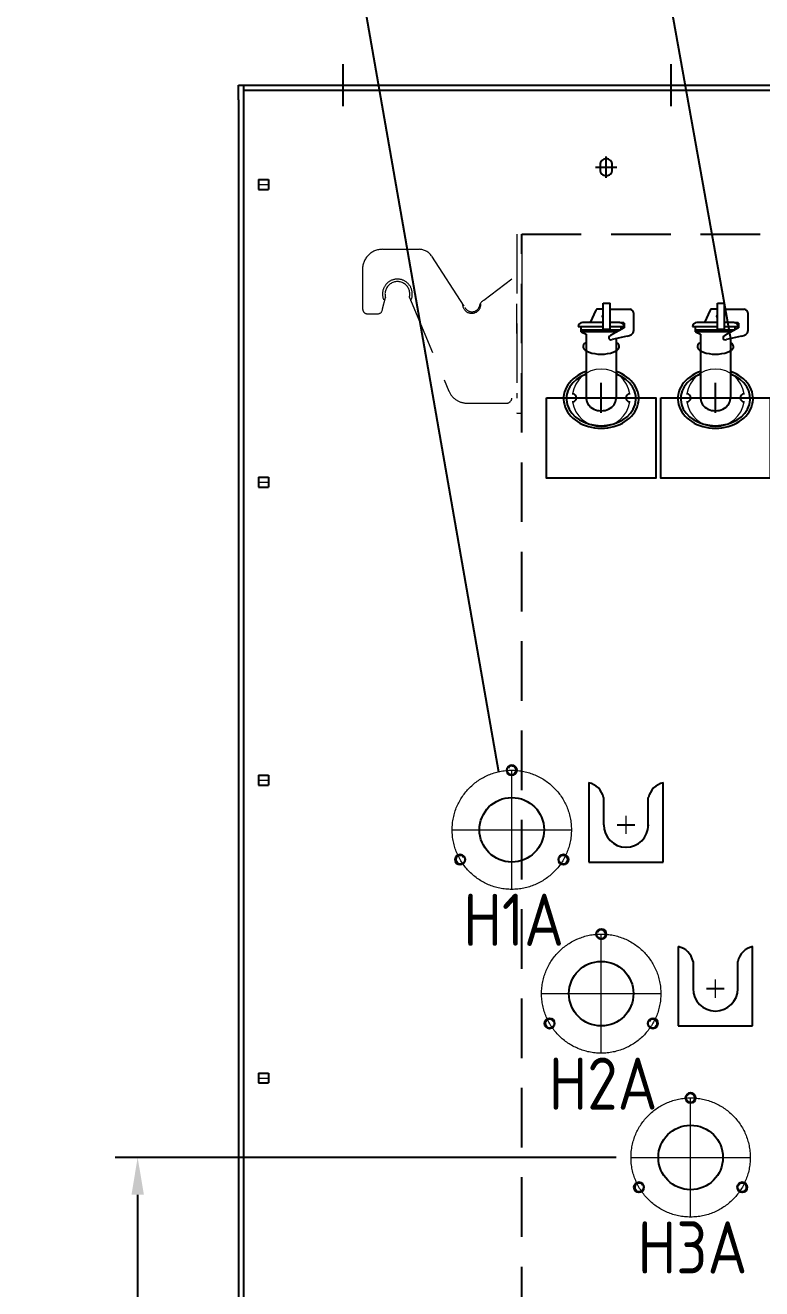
# Model space of a CAD drawing. Extents: x -9568 to -1230, y 8910 to 14862.
# Drawn here: x -8761 to -8020, y 12809 to 14082 of the extents above; entities that cross this region are included whole.
import ezdxf

# ---------------------------------------------------------------- set-up
doc = ezdxf.new("R2010")
doc.units = 0
doc.header["$LTSCALE"] = 12
for name, pattern in [('ACAD_ISO04W100', [30, 24, -3, 0, -3]), ('CENTER', [50.8, 31.75, -6.35, 6.35, -6.35]), ('DASHED', [0.75, 0.5, -0.25])]:
    doc.linetypes.add(name, pattern=pattern)
doc.layers.get('0').update_dxf_attribs({"linetype": 'CONTINUOUS', "lineweight": 25})
doc.layers.get('Defpoints').update_dxf_attribs({"linetype": 'CONTINUOUS'})
for name, color, linetype in [('01粗实线', 7, 'CONTINUOUS'), ('1轮廓实线层', 7, 'CONTINUOUS'), ('2', 3, 'CONTINUOUS'), ('3中心线层', 1, 'CENTER'), ('4标注层', 3, 'CONTINUOUS'), ('4虚线层', 6, 'DASHED')]:
    doc.layers.add(name, color=color, linetype=linetype)
for name, color, linetype, lineweight in [('06细中心线', 1, 'ACAD_ISO04W100', 20), ('2中心线层', 1, 'CENTER', 25), ('4', 7, 'CONTINUOUS', 30), ('7标注层', 4, 'CONTINUOUS', 20), ('中心线', 1, 'CENTER', 20), ('粗实线', 7, 'CONTINUOUS', 25), ('细实线', 7, 'CONTINUOUS', 9), ('虚线', 7, 'DASHED', 20)]:
    doc.layers.add(name, color=color, linetype=linetype, lineweight=lineweight)
doc.styles.get("Standard").update_dxf_attribs({"font": 'gbenor.shx', "bigfont": 'gbcbig.shx'})
doc.dimstyles.new('1-15英寸竖', dxfattribs={"dimscale": 15, "dimtxt": 3.5, "dimasz": 2.5, "dimexe": 1.5, "dimexo": 1, "dimgap": 0.5, "dimtad": 1, "dimrnd": 1e-09, "dimzin": 12, "dimdsep": 46, "dimtxsty": 'Standard', "dimsah": 1, "dimcen": 0.09, "dimclrt": 256, "dimadec": 0, "dimazin": 3, "dimtfac": 1, "dimtofl": 0, "dimtmove": 0, "dimatfit": 3, "dimfxl": 1, "dimfrac": 2, "dimtolj": 1, "dimtzin": 12, "dimarcsym": 0})

# ---------------------------------------------------------------- blocks, each defined once
blk = doc.blocks.new('A$C59252E08')
at = {"layer": '虚线', "ltscale": 10}
for p, q in [((0, 0), (0, -180.3)), ((-5, 0), (-5, -180.3)), ((-140.2, -15.4), (-103.3, -15.4)), ((-90.7, -22.2), (-57.4, -73.7)), ((-160.2, -35.4), (-160.1, -75.4)), ((-38.1, -66.7), (-10, -45.1)), ((-140.1, -75.4), (-137.1, -63.9)), ((-113.1, -63.9), (-73.4, -158.1)), ((-5.1, -70.3), (-5, -165.3)), ((-155.1, -80.4), (-145.1, -80.4)), ((-55, -170.3), (-15, -170.3)), ((-5, -180.3), (0, -180.3))]:
    blk.add_line(p, q, dxfattribs=at)
for centre, radius, start, end in [((-140.2, -35.4), 20, 90.054, 180.054), ((-103.3, -30.4), 15, 32.9123, 90.054), ((-125.1, -60.4), 15, 333.1721, 209.7607), ((-125.1, -60.4), 12.5, 343.7938, 196.2874), ((-155.1, -75.4), 5, 180.054, 270.054), ((-145.1, -75.4), 5, 270.054, 0.054), ((-50.3, -70.6), 9.24, 178.4593, 1.6487), ((-50.1, -70.3), 8, 206.5132, 332.3392), ((-33.1, -75.3), 10, 120.0506, 172.7033), ((-55, -150.3), 20, 202.8444, 270.054), ((-15, -165.3), 5, 270.054, 0.054)]:
    blk.add_arc(centre, radius, start, end, dxfattribs=at)
blk = doc.blocks.new('G$CC7246CBE')
at = {"layer": '1轮廓实线层'}
for p, q in [((-37.6, 42.5), (-37.6, -37.5)), ((37.4, -37.5), (37.4, 42.5)), ((-22.6, 27.5), (-22.6, 0)), ((22.4, -1.8), (22.4, 27.5)), ((-0.1, -22.5), (0.1, -22.5)), ((-37.6, -37.5), (37.4, -37.5))]:
    blk.add_line(p, q, dxfattribs=at)
for centre, radius, start, end in [((-41.8, 23.2), 19.7, 12.475, 77.525), ((41.7, 23.2), 19.7, 102.475, 167.525), ((0, 0), 22.5, 180, 359.648)]:
    blk.add_arc(centre, radius, start, end, dxfattribs=at)
at = {"layer": '3中心线层'}
blk.add_line((-8.9, 0), (8.9, 0), dxfattribs=at)
at = {"layer": '中心线'}
for p, q in [((-8.9, 0), (8.9, 0)), ((0, -9.1), (0, 9.1))]:
    blk.add_line(p, q, dxfattribs=at)
blk = doc.blocks.new('G$CF34D86F1')
blk.add_circle((0, 0), 32.5)
at = {"layer": '4'}
for centre in [(0, 60), (-52, -30), (52, -30)]:
    blk.add_circle(centre, 5, dxfattribs=at)
at = {"layer": '中心线'}
for p, q in [((0, -60), (0, 60)), ((-60, 0), (60, 0))]:
    blk.add_line(p, q, dxfattribs=at)
blk.add_circle((0, 0), 60, dxfattribs=at)
at = {"layer": '细实线'}
for centre, start, end in [((0, 59.9), 224.4843, 148.5487), ((-51.9, -30.1), 31.4513, 315.5157), ((51.9, -30.1), 224.4843, 148.5487)]:
    blk.add_arc(centre, 4.04, start, end, dxfattribs=at)
blk = doc.blocks.new('*D8455')
at = {"layer": '7标注层', "color": 0, "lineweight": -2}
for p, q in [((-8166.8, 12941.5), (-8670.8, 12941.5)), ((-8648.3, 12904), (-8648.3, 12229)), ((-8561.8, 12191.5), (-8670.8, 12191.5))]:
    blk.add_line(p, q, dxfattribs=at)
at = {"layer": '7标注层', "color": 0}
for points in [[(-8642, 12904), (-8654.5, 12904), (-8648.3, 12941.5)], [(-8654.5, 12229), (-8642, 12229), (-8648.3, 12191.5)]]:
    blk.add_solid(points, dxfattribs=at)
at = {"layer": 'Defpoints', "color": 0}
for p in [(-8151.8, 12941.5), (-8648.3, 12191.5), (-8546.8, 12191.5)]:
    blk.add_point(p, dxfattribs=at)
at = {"layer": '7标注层', "insert": (-8683.1, 12566.5), "char_height": 52.5, "attachment_point": 5, "rotation": 90}
blk.add_mtext('\\A1;\\A1;750 [29.53]', dxfattribs=at)
blk = doc.blocks.new('G$C6719FF27')
at = {"layer": '01粗实线', "lineweight": -3, "ltscale": 2}
blk.add_lwpolyline([(0, -10), (0, -10, 0.414214), (7, -3), (7, 3, 0.414214), (0, 10), (0, 10, 0.414214), (-7, 3), (-7, -3, 0.414214)], format="xyb", close=True, dxfattribs=at)
at = {"layer": '06细中心线', "lineweight": -3, "ltscale": 2, "extrusion": (0.004686, 0.017452, 0.999837)}
for p, q in [((-12.5, 0), (12.5, 0)), ((0, -12.5), (0, 12.5))]:
    blk.add_line(p, q, dxfattribs=at)
blk = doc.blocks.new('*U4755')
at = {"layer": '1轮廓实线层'}
for p, q in [((-5, 5), (5, 5)), ((-5, 5), (-5, -5)), ((5, 5), (5, -5)), ((-5, -5), (5, -5))]:
    blk.add_line(p, q, dxfattribs=at)
at = {"layer": '中心线'}
blk.add_line((-5, 0), (5, 0), dxfattribs=at)
blk = doc.blocks.new('*U9092')
at = {"color": 0, "linetype": 'ByBlock', "lineweight": -2, "transparency": 16777216}
blk.add_blockref('*U4755', (0, 0), dxfattribs=at)
blk = doc.blocks.new('*U9091')
for p in [(0, 1500), (0, 1200), (0, 900), (0, 600)]:
    blk.add_blockref('*U9092', p)
blk = doc.blocks.new('*U4759')
at = {"layer": '2中心线层'}
blk.add_line((0, 21.1), (0, -21.1), dxfattribs=at)
blk = doc.blocks.new('*U9094')
blk.add_blockref('*U4759', (0, 0))
blk = doc.blocks.new('*U9093')
for p in [(0, 0), (330, 0)]:
    blk.add_blockref('*U9094', p)

msp = doc.modelspace()

# ---------------------------------------------------------------- linework, layer by layer
for centre in [(-8271.76702, 13271.52075, 82.66856), (-8181.76702, 13106.52075, 82.66856), (-8091.76702, 12941.52075, 82.66856)]:
    msp.add_circle(centre, 32.5)
for centre, start, end in [((-8210.76702, 13706.52075), 273.95457212, 86.04542788), ((-8152.76702, 13706.52075), 93.95457212, 266.04542788), ((-8095.76702, 13706.52075), 273.95457212, 86.04542788), ((-8037.76702, 13706.52075), 93.95457212, 266.04542788)]:
    msp.add_arc(centre, 4, start, end)
at = {"layer": '01粗实线', "lineweight": -3, "ltscale": 2}
for p, q in [((-8187.18811, 13794.92453), (-8192.8239, 13782.31219)), ((-8179.62687, 13795.75028), (-8185.89749, 13795.75028)), ((-8179.62687, 13775.63873), (-8179.62687, 13801.90241)), ((-8179.62687, 13801.90241), (-8172.62687, 13801.90241)), ((-8172.62687, 13775.63873), (-8172.62687, 13801.90241)), ((-8172.62687, 13795.75028), (-8152.78096, 13795.75028)), ((-8072.18811, 13794.92453), (-8077.8239, 13782.31219)), ((-8064.62687, 13795.75028), (-8070.89749, 13795.75028)), ((-8064.62687, 13775.63873), (-8064.62687, 13801.90241)), ((-8064.62687, 13801.90241), (-8057.62687, 13801.90241)), ((-8057.62687, 13775.63873), (-8057.62687, 13801.90241)), ((-8057.62687, 13795.75028), (-8037.78096, 13795.75028)), ((-8179.62687, 13782.31219), (-8200.53235, 13782.31219)), ((-8163.05993, 13782.31219), (-8172.62687, 13782.31219)), ((-8163.05993, 13782.31219), (-8159.21179, 13782.31219)), ((-8158.72509, 13781.76556), (-8159.21179, 13782.31219)), ((-8158.72509, 13781.76556), (-8158.72509, 13777.02588)), ((-8148.78812, 13774.32635), (-8148.78812, 13791.07868)), ((-8064.62687, 13782.31219), (-8085.53235, 13782.31219)), ((-8048.05993, 13782.31219), (-8057.62687, 13782.31219)), ((-8048.05993, 13782.31219), (-8044.21179, 13782.31219)), ((-8043.72509, 13781.76556), (-8044.21179, 13782.31219)), ((-8043.72509, 13781.76556), (-8043.72509, 13777.02588)), ((-8033.78812, 13774.32635), (-8033.78812, 13791.07868)), ((-8179.62687, 13778.0484), (-8204.79614, 13778.0484)), ((-8201.79614, 13773.0484), (-8201.79614, 13778.0484)), ((-8163.14229, 13774.5484), (-8201.79614, 13774.5484)), ((-8165.8167, 13773.0484), (-8201.79614, 13773.0484)), ((-8201.79614, 13773.0484), (-8196.79614, 13770.66475)), ((-8179.62687, 13775.63873), (-8172.62687, 13775.63873)), ((-8158.79614, 13778.0484), (-8172.62687, 13778.0484)), ((-8158.72509, 13777.02588), (-8172.40337, 13769.35412)), ((-8155.52878, 13768.8253), (-8170.79089, 13765.21707)), ((-8166.79614, 13773.0484), (-8166.79614, 13772.49906)), ((-8161.79614, 13775.30342), (-8161.79614, 13778.0484)), ((-8064.62687, 13778.0484), (-8089.79614, 13778.0484)), ((-8086.79614, 13773.0484), (-8086.79614, 13778.0484)), ((-8048.14229, 13774.5484), (-8086.79614, 13774.5484)), ((-8050.8167, 13773.0484), (-8086.79614, 13773.0484)), ((-8086.79614, 13773.0484), (-8081.79614, 13770.66475)), ((-8064.62687, 13775.63873), (-8057.62687, 13775.63873)), ((-8043.79614, 13778.0484), (-8057.62687, 13778.0484)), ((-8043.72509, 13777.02588), (-8057.40337, 13769.35412)), ((-8040.52878, 13768.8253), (-8055.79089, 13765.21707)), ((-8051.79614, 13773.0484), (-8051.79614, 13772.49906)), ((-8046.79614, 13775.30342), (-8046.79614, 13778.0484))]:
    msp.add_line(p, q, dxfattribs=at)
at = {"layer": '01粗实线', "lineweight": -3, "ltscale": 2, "extrusion": (0.004686, 0.017452, 0.999837)}
for p, q in [((-8196.79614, 13770.66475), (-8196.79614, 13705.75811)), ((-8081.79614, 13770.66475), (-8081.79614, 13705.75811)), ((-8166.79614, 13766.1615), (-8166.79614, 13705.75811)), ((-8051.79614, 13766.1615), (-8051.79614, 13705.75811))]:
    msp.add_line(p, q, dxfattribs=at)
at = {"layer": '01粗实线', "lineweight": -3, "ltscale": 2}
for centre, radius, start, end in [((-8185.74915, 13794.09694), 1.65997, 95.12695209, 150.09543824), ((-8153.93013, 13790.72592), 5.1541, 3.92457257, 77.11689012), ((-8070.74915, 13794.09694), 1.65997, 95.12695209, 150.09543824), ((-8038.93013, 13790.72592), 5.1541, 3.92457257, 77.11689012), ((-8200.53235, 13778.0484), 4.26379, 90, 180), ((-8179.62687, 13788.62349), 1.07465, 90, 270), ((-8179.62687, 13788.62349), 0.50443, 90, 270), ((-8163.05993, 13778.0484), 4.26379, 0, 90), ((-8085.53235, 13778.0484), 4.26379, 90, 180), ((-8064.62687, 13788.62349), 1.07465, 90, 270), ((-8064.62687, 13788.62349), 0.50443, 90, 270), ((-8048.05993, 13778.0484), 4.26379, 0, 90), ((-8171.9043, 13767.16587), 2.24444, 102.84754573, 299.74076466), ((-8155.3054, 13775.43191), 6.61039, 268.06343998, 350.37222759), ((-8056.9043, 13767.16587), 2.24444, 102.84754573, 299.74076466), ((-8040.3054, 13775.43191), 6.61039, 268.06343998, 350.37222759)]:
    msp.add_arc(centre, radius, start, end, dxfattribs=at)
for centre, major_axis, ratio, start_param, end_param in [((-8181.79614, 13758.27154), (-18.15172, 0), 0.4243101583, 5.6850157256, 10.0229475423), ((-8066.79614, 13758.27154), (-18.15172, 0), 0.4243101583, 5.6850157256, 10.0229475423), ((-8181.79614, 13705.75811), (-37.83186, 0), 0.7879439976, 5.1200805522, 10.5878827157), ((-8181.79614, 13705.75811), (-35, 0), 0.7798299186, 5.1553000245, 10.5526632435), ((-8066.79614, 13705.75811), (-37.83186, 0), 0.7879439976, 5.1200805522, 10.5878827157), ((-8066.79614, 13705.75811), (-35, 0), 0.7798299186, 5.1553000245, 10.5526632435), ((-8181.79614, 13705.75811), (-15, 0), 0.8145167232, 0, 3.1415926536), ((-8066.79614, 13705.75811), (-15, 0), 0.8145167232, 0, 3.1415926536)]:
    msp.add_ellipse(centre, major_axis=major_axis, ratio=ratio, start_param=start_param, end_param=end_param, dxfattribs=at)
at = {"layer": '1轮廓实线层'}
msp.add_line((-8546.76702, 14006.52075, 82.66856), (-8546.76702, 14021.52075, 82.66856), dxfattribs=at)
at = {"layer": '2', "extrusion": (0.004686, 0.017452, 0.999837)}
for p, q in [((-8442.75368, 14230.96523, 884.3993), (-8285.20924, 13329.99559, 82.66856)), ((-8134.86212, 14230.96523, 884.3993), (-8051.79614, 13766.1615))]:
    msp.add_line(p, q, dxfattribs=at)
at = {"layer": '2中心线层'}
for p, q in [((-8181.76702, 13691.52075), (-8181.76702, 13721.52075)), ((-8066.76702, 13691.52075), (-8066.76702, 13721.52075)), ((-8196.76702, 13706.52075), (-8166.76702, 13706.52075)), ((-8081.76702, 13706.52075), (-8051.76702, 13706.52075))]:
    msp.add_line(p, q, dxfattribs=at)
at = {"layer": '4标注层'}
for points in [[(-8236.75287, 13706.52075), (-8126.78116, 13706.52075), (-8126.78116, 13625.6032), (-8236.75287, 13625.6032)], [(-8121.75287, 13706.52075), (-8011.78116, 13706.52075), (-8011.78116, 13625.6032), (-8121.75287, 13625.6032)]]:
    msp.add_lwpolyline(points, close=True, dxfattribs=at)
at = {"layer": '4虚线层', "ltscale": 10}
for p, q in [((-8261.76702, 12321.52075, 82.66856), (-8261.76702, 13871.52075, 82.66856)), ((-8261.76702, 13871.52075, 82.66856), (-6971.76702, 13871.52075, 82.66856))]:
    msp.add_line(p, q, dxfattribs=at)
at = {"layer": '中心线'}
for p, q in [((-8271.76702, 13211.52075, 82.66856), (-8271.76702, 13331.52075, 82.66856)), ((-8331.76702, 13271.52075, 82.66856), (-8211.76702, 13271.52075, 82.66856)), ((-8181.76702, 13046.52075, 82.66856), (-8181.76702, 13166.52075, 82.66856)), ((-8241.76702, 13106.52075, 82.66856), (-8121.76702, 13106.52075, 82.66856)), ((-8091.76702, 12881.52075, 82.66856), (-8091.76702, 13001.52075, 82.66856)), ((-8151.76702, 12941.52075, 82.66856), (-8031.76702, 12941.52075, 82.66856))]:
    msp.add_line(p, q, dxfattribs=at)
at = {"layer": '粗实线'}
for p, q in [((-8546.76702, 14021.52075, 82.66856), (-6686.76702, 14021.52075, 82.66856)), ((-8541.76702, 14021.52075, 82.66856), (-8541.76702, 12321.52075, 82.66856)), ((-8541.76702, 14016.52075, 82.66856), (-6691.76702, 14016.52075, 82.66856)), ((-8546.76702, 14006.52075, 82.66856), (-8546.76702, 12321.52075, 82.66856))]:
    msp.add_line(p, q, dxfattribs=at)
at = {"layer": '细实线'}
for centre, start, end in [((-8181.76702, 13706.52075), 7.90914424, 172.09085576), ((-8066.76702, 13706.52075), 7.90914424, 172.09085576), ((-8181.76702, 13706.52075), 187.90914424, 352.09085576), ((-8066.76702, 13706.52075), 187.90914424, 352.09085576)]:
    msp.add_arc(centre, 29, start, end, dxfattribs=at)

# ---------------------------------------------------------------- block references
for name, p in [('*U9093', (-8441.76702, 14021.52075, 82.66856)), ('*U9091', (-8521.76702, 12421.52075, 82.66856)), ('A$C59252E08', (-8261.76702, 13871.52075, 82.66856))]:
    msp.add_blockref(name, p)
at = {"layer": '01粗实线', "lineweight": -3, "ltscale": 2, "xscale": 0.8571428571428571, "yscale": 0.8571428571428571, "zscale": 0.8571428571428571}
msp.add_blockref('G$C6719FF27', (-8176.76702, 13938.78881, 82.66856), dxfattribs=at)
at = {"layer": '1轮廓实线层'}
for name, p in [('G$CF34D86F1', (-8271.76702, 13271.52075, 82.66856)), ('G$CC7246CBE', (-8156.76702, 13276.52075, 82.66856)), ('G$CF34D86F1', (-8181.76702, 13106.52075, 82.66856)), ('G$CC7246CBE', (-8066.76702, 13111.52075, 82.66856)), ('G$CF34D86F1', (-8091.76702, 12941.52075, 82.66856))]:
    msp.add_blockref(name, p, dxfattribs=at)

# ---------------------------------------------------------------- texts
at = {"layer": '7标注层', "char_height": 52.5, "attachment_point": 5}
for s, insert in [('\\A1;H1A', (-8269.802, 13180.87019)), ('\\A1;H2A', (-8179.802, 13015.87019)), ('\\A1;H3A', (-8089.802, 12850.87019))]:
    msp.add_mtext(s, dxfattribs=dict(at, insert=insert))

# ---------------------------------------------------------------- dimensions: what is measured, and where the dimension line sits
at = {"layer": '7标注层'}
dim = msp.add_linear_dim(base=(-8648.2526, 12191.52075, 82.66856), p1=(-8151.76702, 12941.52075, 82.66856), p2=(-8546.76702, 12191.52075, 82.66856), angle=90, text='\\A1;<>', dimstyle='1-15英寸竖', dxfattribs=at)
dim.commit()
dim.dimension.update_dxf_attribs({"geometry": '*D8455', "text_midpoint": (-8683.09635, 12566.52075, 82.66856)})

doc.saveas('drawing.dxf')
